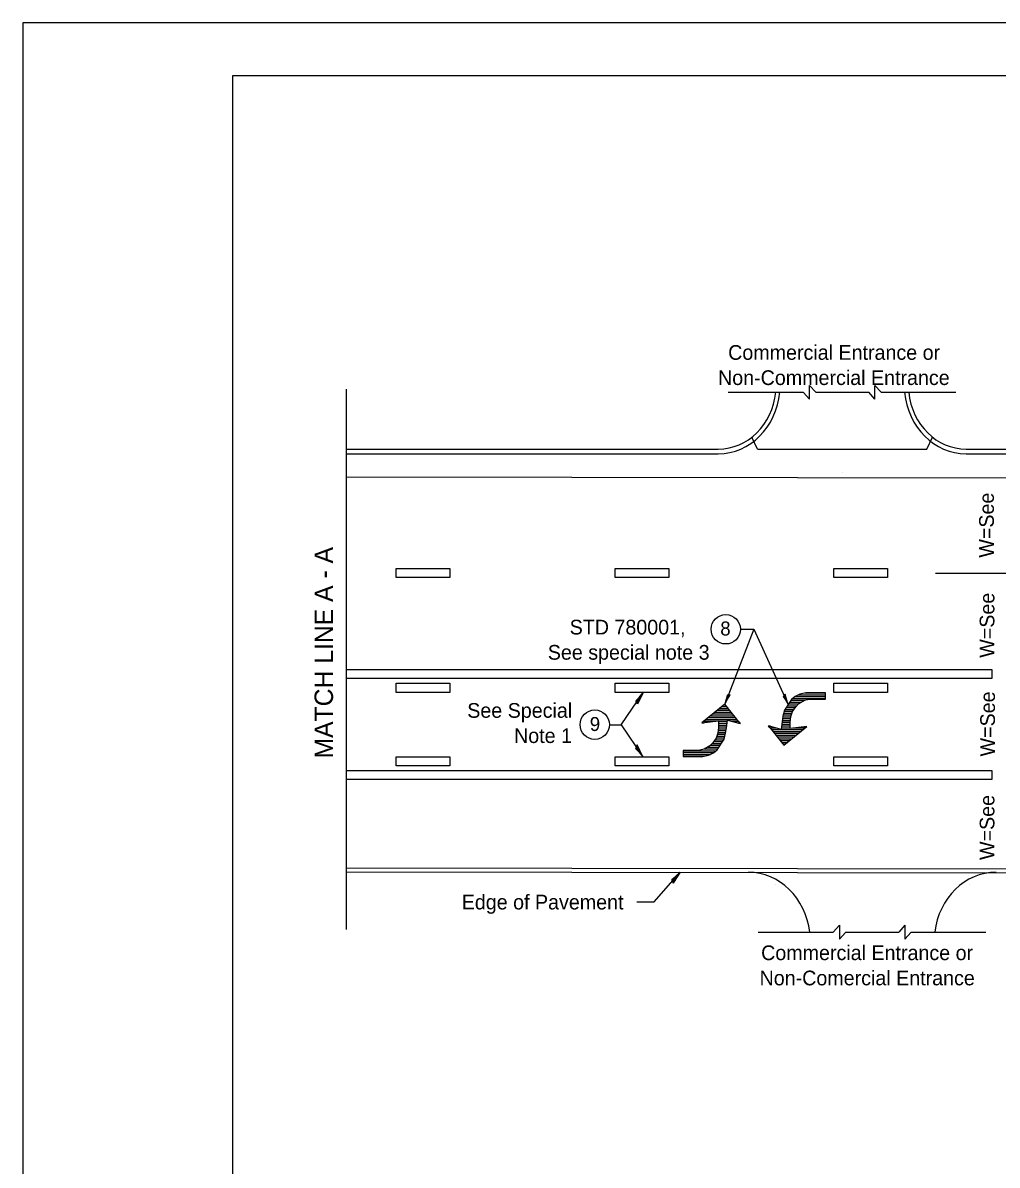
# Model space of a CAD drawing. Extents: x 0 to 2.83, y 0 to 1.83.
# Drawn here: x 0 to 0.773, y 0.927 to 1.833 of the extents above; entities that cross this region are included whole.
import ezdxf

# ---------------------------------------------------------------- set-up
doc = ezdxf.new("R2010")
doc.units = 0
for name, color, linetype in [('RD_Pr_Roadway_Dimensions', 7, 'Continuous'), ('RD_Pr_Roadway_Notes', 7, 'Continuous'), ('SH_General_Details', 7, 'Continuous'), ('SH_Printer_Plotting_Border', 7, 'Continuous')]:
    doc.layers.add(name, color=color, linetype=linetype)

msp = doc.modelspace()

# ---------------------------------------------------------------- linework, layer by layer
at = {"layer": 'RD_Pr_Roadway_Dimensions'}
msp.add_line((0.7243, 1.39685), (0.81531, 1.39685), dxfattribs=at)
at = {"layer": 'RD_Pr_Roadway_Notes'}
for p, q in [((0.57992, 1.35225), (0.55707, 1.29281)), ((0.56943, 1.35225), (0.57992, 1.35225)), ((0.57992, 1.35225), (0.60726, 1.29259)), ((0.47479, 1.27642), (0.49227, 1.30201)), ((0.46548, 1.27642), (0.47479, 1.27642)), ((0.47479, 1.27642), (0.49203, 1.25118)), ((0.50088, 1.13616), (0.52166, 1.15951)), ((0.48709, 1.13616), (0.50088, 1.13616))]:
    msp.add_line(p, q, dxfattribs=at)
for points in [[(0.48715, 1.2943), (0.48631, 1.29542), (0.48895, 1.29826), (0.49227, 1.30201), (0.48979, 1.29712), (0.48775, 1.29273), (0.48715, 1.2943), (0.48671, 1.29521), (0.49036, 1.29922), (0.48778, 1.29364), (0.48741, 1.29511), (0.48894, 1.29708), (0.48786, 1.29486)], [(0.55992, 1.29991), (0.55876, 1.30008), (0.55806, 1.29689), (0.55707, 1.29281), (0.55923, 1.29674), (0.56126, 1.30013), (0.55992, 1.29991), (0.55909, 1.29986), (0.55808, 1.29542), (0.56065, 1.29971), (0.55949, 1.29938), (0.55887, 1.2974), (0.55986, 1.29915)], [(0.60418, 1.29959), (0.60324, 1.29889), (0.60504, 1.29615), (0.60726, 1.29259), (0.60597, 1.29688), (0.60497, 1.30071), (0.60418, 1.29959), (0.60363, 1.29897), (0.6061, 1.29514), (0.60484, 1.29998), (0.60426, 1.29892), (0.60524, 1.29709), (0.60468, 1.29903)], [(0.48692, 1.2589), (0.48607, 1.25777), (0.48872, 1.25493), (0.49203, 1.25118), (0.48955, 1.25607), (0.48752, 1.26046), (0.48692, 1.2589), (0.48648, 1.25798), (0.49013, 1.25398), (0.48754, 1.25955), (0.48718, 1.25808), (0.48871, 1.25611), (0.48762, 1.25833)], [(0.51573, 1.15255), (0.51502, 1.15378), (0.51796, 1.15624), (0.52166, 1.15951), (0.51866, 1.155), (0.51615, 1.15091), (0.51573, 1.15255), (0.51539, 1.15352), (0.51946, 1.15699), (0.51628, 1.15182), (0.51608, 1.15332), (0.51781, 1.15507), (0.51649, 1.15301)]]:
    msp.add_lwpolyline(points, dxfattribs=at)
for centre in [(0.55776, 1.35225), (0.45381, 1.27659)]:
    msp.add_circle(centre, 0.01167, dxfattribs=at)
at = {"layer": 'SH_General_Details'}
for p, q in [((-0.00001, 1.83333), (-0.00001, 0)), ((2.83333, 1.83333), (-0.00001, 1.83333)), ((0.25687, 1.11414), (0.25687, 1.54269)), ((0.62418, 1.53476), (0.62418, 1.54568)), ((0.6291, 1.54022), (0.62418, 1.54568)), ((0.67615, 1.53476), (0.67615, 1.54568)), ((0.68107, 1.54022), (0.67615, 1.54568)), ((0.55966, 1.54022), (0.61926, 1.54022)), ((0.59819, 1.54022), (0.59819, 1.54022)), ((0.62418, 1.53476), (0.61926, 1.54022)), ((0.62418, 1.54022), (0.62418, 1.54022)), ((0.6291, 1.54022), (0.67124, 1.54022)), ((0.67615, 1.53476), (0.67124, 1.54022)), ((0.67615, 1.54022), (0.67615, 1.54022)), ((0.68107, 1.54022), (0.7404, 1.54022)), ((0.70214, 1.54022), (0.70214, 1.54022)), ((0.58298, 1.49517), (0.57847, 1.50464)), ((0.71736, 1.49517), (0.72186, 1.50464)), ((0.57315, 1.501), (0.57315, 1.501)), ((0.72719, 1.501), (0.72719, 1.501)), ((0.25687, 1.49517), (0.55184, 1.49517)), ((0.25687, 1.49153), (0.55184, 1.49153)), ((0.55184, 1.49153), (0.55184, 1.49153)), ((0.58298, 1.49517), (0.71736, 1.49517)), ((0.74849, 1.49517), (1.20734, 1.49517)), ((0.74849, 1.49153), (0.74849, 1.49153)), ((0.74849, 1.49153), (1.20629, 1.49013)), ((0.25687, 1.47322), (1.20629, 1.47182)), ((0.65017, 1.47696), (0.65017, 1.47696)), ((0.6098, 1.29645), (0.6043, 1.28809)), ((0.61273, 1.29881), (0.6098, 1.29645)), ((0.61666, 1.30071), (0.61273, 1.29881)), ((0.61576, 1.2934), (0.6203, 1.29592)), ((0.62139, 1.30171), (0.61666, 1.30071)), ((0.6203, 1.29592), (0.62367, 1.29671)), ((0.63692, 1.30171), (0.62139, 1.30171)), ((0.62367, 1.29671), (0.63683, 1.29687)), ((0.63683, 1.29687), (0.63692, 1.30171)), ((0.55707, 1.29281), (0.53884, 1.27793)), ((0.55707, 1.29281), (0.55707, 1.29281)), ((0.56927, 1.27738), (0.55707, 1.29281)), ((0.6043, 1.28809), (0.60317, 1.28325)), ((0.60946, 1.28314), (0.61074, 1.28714)), ((0.61074, 1.28714), (0.61325, 1.29082)), ((0.61325, 1.29082), (0.61576, 1.2934)), ((0.53884, 1.27793), (0.5521, 1.2795)), ((0.5521, 1.2795), (0.55205, 1.2744)), ((0.55844, 1.27409), (0.5592, 1.28024)), ((0.5592, 1.28024), (0.56927, 1.27738)), ((0.56818, 1.27889), (0.56927, 1.27738)), ((0.60241, 1.27899), (0.60165, 1.27283)), ((0.60317, 1.28325), (0.60241, 1.27899)), ((0.60875, 1.27357), (0.6088, 1.27867)), ((0.6088, 1.27867), (0.60946, 1.28314)), ((0.55138, 1.26993), (0.55011, 1.26593)), ((0.55205, 1.2744), (0.55138, 1.26993)), ((0.55655, 1.26499), (0.55768, 1.26983)), ((0.55768, 1.26983), (0.55844, 1.27409)), ((0.59267, 1.27419), (0.59158, 1.27569)), ((0.60165, 1.27283), (0.59158, 1.27569)), ((0.59158, 1.27569), (0.60379, 1.26026)), ((0.60379, 1.26026), (0.62201, 1.27515)), ((0.62201, 1.27515), (0.60875, 1.27357)), ((0.54509, 1.25967), (0.54055, 1.25715)), ((0.5476, 1.26225), (0.54509, 1.25967)), ((0.55011, 1.26593), (0.5476, 1.26225)), ((0.55105, 1.25663), (0.55655, 1.26499)), ((0.60379, 1.26026), (0.60379, 1.26026)), ((0.52402, 1.2562), (0.52393, 1.25136)), ((0.52393, 1.25136), (0.53946, 1.25136)), ((0.53718, 1.25636), (0.52402, 1.2562)), ((0.54055, 1.25715), (0.53718, 1.25636)), ((0.53946, 1.25136), (0.54419, 1.25237)), ((0.54419, 1.25237), (0.54812, 1.25426)), ((0.54812, 1.25426), (0.55105, 1.25663)), ((0.25687, 1.16307), (1.20784, 1.16157)), ((0.25687, 1.15993), (1.20783, 1.15843)), ((0.59696, 1.14997), (0.59696, 1.14997)), ((0.751, 1.14997), (0.751, 1.14997)), ((0.64799, 1.11745), (0.64308, 1.11199)), ((0.64799, 1.11745), (0.64799, 1.10653)), ((0.69997, 1.11745), (0.69505, 1.11199)), ((0.69997, 1.11745), (0.69997, 1.10653)), ((0.58348, 1.11199), (0.64308, 1.11199)), ((0.62201, 1.11199), (0.62201, 1.11199)), ((0.64799, 1.11199), (0.64799, 1.11199)), ((0.65291, 1.11199), (0.64799, 1.10653)), ((0.65291, 1.11199), (0.69505, 1.11199)), ((0.69997, 1.11199), (0.69997, 1.11199)), ((0.70488, 1.11199), (0.69997, 1.10653)), ((0.70488, 1.11199), (0.76422, 1.11199)), ((0.72595, 1.11199), (0.72595, 1.11199))]:
    msp.add_line(p, q, dxfattribs=at)
for points in [[(0.16666, 1.79167), (2.79166, 1.79167), (2.79166, 0.04167), (0.16666, 0.04167)], [(0.2962, 1.40049), (0.3388, 1.40049), (0.3388, 1.39321), (0.2962, 1.39321)], [(0.4699, 1.40049), (0.51251, 1.40049), (0.51251, 1.39321), (0.4699, 1.39321)], [(0.64361, 1.40049), (0.68622, 1.40049), (0.68622, 1.39321), (0.64361, 1.39321)], [(0.25687, 1.32037), (0.76901, 1.32037), (0.76901, 1.31309), (0.25687, 1.31309)], [(0.2962, 1.30945), (0.3388, 1.30945), (0.3388, 1.30216), (0.2962, 1.30216)], [(0.4699, 1.30945), (0.51251, 1.30945), (0.51251, 1.30216), (0.4699, 1.30216)], [(0.64361, 1.30945), (0.68622, 1.30945), (0.68622, 1.30216), (0.64361, 1.30216)], [(0.2962, 1.25118), (0.3388, 1.25118), (0.3388, 1.2439), (0.2962, 1.2439)], [(0.4699, 1.25118), (0.51251, 1.25118), (0.51251, 1.2439), (0.4699, 1.2439)], [(0.64361, 1.25118), (0.68622, 1.25118), (0.68622, 1.2439), (0.64361, 1.2439)], [(0.25687, 1.24026), (0.76901, 1.24026), (0.76901, 1.23297), (0.25687, 1.23297)]]:
    msp.add_lwpolyline(points, close=True, dxfattribs=at)
for points in [[(0.63683, 1.29715), (0.61068, 1.29715)], [(0.63686, 1.29861), (0.61248, 1.29861)], [(0.63689, 1.30007), (0.61533, 1.30007)], [(0.63691, 1.30152), (0.62051, 1.30152)], [(0.55113, 1.28797), (0.56089, 1.28797)], [(0.55291, 1.28942), (0.55974, 1.28942)], [(0.5547, 1.29088), (0.55859, 1.29088)], [(0.55648, 1.29234), (0.55744, 1.29234)], [(0.61069, 1.28696), (0.60404, 1.28696)], [(0.61161, 1.28841), (0.60452, 1.28841)], [(0.61261, 1.28987), (0.60548, 1.28987)], [(0.61375, 1.29133), (0.60643, 1.29133)], [(0.61516, 1.29278), (0.60739, 1.29278)], [(0.61728, 1.29424), (0.60835, 1.29424)], [(0.6199, 1.2957), (0.6093, 1.2957)], [(0.5391, 1.27813), (0.54059, 1.27813)], [(0.54043, 1.27923), (0.54977, 1.27923)], [(0.54222, 1.28068), (0.56666, 1.28068)], [(0.544, 1.28214), (0.5655, 1.28214)], [(0.54579, 1.2836), (0.56435, 1.2836)], [(0.54757, 1.28505), (0.5632, 1.28505)], [(0.54935, 1.28651), (0.56205, 1.28651)], [(0.55208, 1.27777), (0.55889, 1.27777)], [(0.55209, 1.27923), (0.55907, 1.27923)], [(0.56277, 1.27923), (0.56781, 1.27923)], [(0.56791, 1.27777), (0.56896, 1.27777)], [(0.6088, 1.27822), (0.60232, 1.27822)], [(0.60895, 1.27967), (0.60254, 1.27967)], [(0.60917, 1.28113), (0.6028, 1.28113)], [(0.60938, 1.28259), (0.60305, 1.28259)], [(0.60976, 1.28404), (0.60336, 1.28404)], [(0.61022, 1.2855), (0.6037, 1.2855)], [(0.55109, 1.26903), (0.55749, 1.26903)], [(0.55147, 1.27049), (0.5578, 1.27049)], [(0.55168, 1.27194), (0.55805, 1.27194)], [(0.5519, 1.2734), (0.55831, 1.2734)], [(0.55205, 1.27486), (0.55853, 1.27486)], [(0.55206, 1.27631), (0.55871, 1.27631)], [(0.56919, 1.27741), (0.56925, 1.27741)], [(0.59166, 1.27567), (0.5916, 1.27567)], [(0.59294, 1.2753), (0.59189, 1.2753)], [(0.59808, 1.27385), (0.59304, 1.27385)], [(0.61863, 1.27239), (0.59419, 1.27239)], [(0.61685, 1.27093), (0.59535, 1.27093)], [(0.61506, 1.26948), (0.5965, 1.26948)], [(0.60876, 1.27385), (0.60178, 1.27385)], [(0.60877, 1.2753), (0.60196, 1.2753)], [(0.60879, 1.27676), (0.60214, 1.27676)], [(0.62041, 1.27385), (0.61108, 1.27385)], [(0.62175, 1.27494), (0.62026, 1.27494)], [(0.54569, 1.26029), (0.55346, 1.26029)], [(0.5471, 1.26175), (0.55442, 1.26175)], [(0.54824, 1.2632), (0.55537, 1.2632)], [(0.54924, 1.26466), (0.55633, 1.26466)], [(0.55016, 1.26612), (0.55681, 1.26612)], [(0.55063, 1.26757), (0.55715, 1.26757)], [(0.61328, 1.26802), (0.59765, 1.26802)], [(0.6115, 1.26656), (0.5988, 1.26656)], [(0.60972, 1.26511), (0.59995, 1.26511)], [(0.60793, 1.26365), (0.60111, 1.26365)], [(0.60615, 1.26219), (0.60226, 1.26219)], [(0.60436, 1.26074), (0.60341, 1.26074)], [(0.60392, 1.26037), (0.6037, 1.26037)], [(0.52393, 1.25155), (0.54034, 1.25155)], [(0.52396, 1.25301), (0.54552, 1.25301)], [(0.52399, 1.25446), (0.54837, 1.25446)], [(0.52402, 1.25592), (0.55018, 1.25592)], [(0.54095, 1.25738), (0.55155, 1.25738)], [(0.54357, 1.25883), (0.5525, 1.25883)]]:
    msp.add_lwpolyline(points, dxfattribs=at)
for centre, major_axis, start_param, end_param in [((0.55184, 1.54616), (0, -0.05462), 0, 1.461879), ((0.55184, 1.54616), (0, -0.05098), 0, 1.454064), ((0.74849, 1.54616), (0, 0.05462), 1.679714, 3.141593), ((0.74849, 1.54616), (0, 0.05098), 1.687528, 3.141593), ((0.57566, 1.10481), (0, -0.05462), 1.702586, 3.141593), ((0.77231, 1.10481), (0, 0.05462), 0, 1.439006)]:
    msp.add_ellipse(centre, major_axis=major_axis, ratio=0.9, start_param=start_param, end_param=end_param, dxfattribs=at)
at = {"layer": 'SH_Printer_Plotting_Border'}
msp.add_lwpolyline([(-0.00001, 0), (2.83333, 0), (2.83333, 1.83333), (-0.00001, 1.83333)], close=True, dxfattribs=at)

# ---------------------------------------------------------------- texts
at = {"layer": 'RD_Pr_Roadway_Dimensions'}
for p in [(0.7705, 1.40906), (0.77092, 1.32966), (0.77135, 1.25135), (0.77093, 1.16923)]:
    msp.add_text('W=See', height=0.011667, rotation=90, dxfattribs=at).set_placement(p)
at = {"layer": 'RD_Pr_Roadway_Notes'}
for s, height, p in [('Commercial Entrance or', 0.0116667, (0.55966, 1.56602)), ('Non-Commercial Entrance', 0.0116667, (0.55163, 1.54602)), ('    STD 780001,', 0.0116667, (0.41656, 1.34812)), ('8', 0.01108, (0.55341, 1.34734)), ('See special note 3', 0.0116667, (0.41656, 1.32812)), ('See Special', 0.0116667, (0.35263, 1.28203)), ('9', 0.01108, (0.44986, 1.27155)), ('Note 1', 0.011667, (0.38977, 1.26203)), ('Edge of Pavement', 0.0116667, (0.34826, 1.12999)), ('Commercial Entrance or', 0.0116667, (0.58582, 1.08979)), ('Non-Comercial Entrance', 0.0116667, (0.58458, 1.06979))]:
    msp.add_text(s, height=height, dxfattribs=at).set_placement(p)
msp.add_text('MATCH LINE A - A', height=0.0146667, rotation=90, dxfattribs=at).set_placement((0.24612, 1.24973))

doc.saveas('drawing.dxf')
